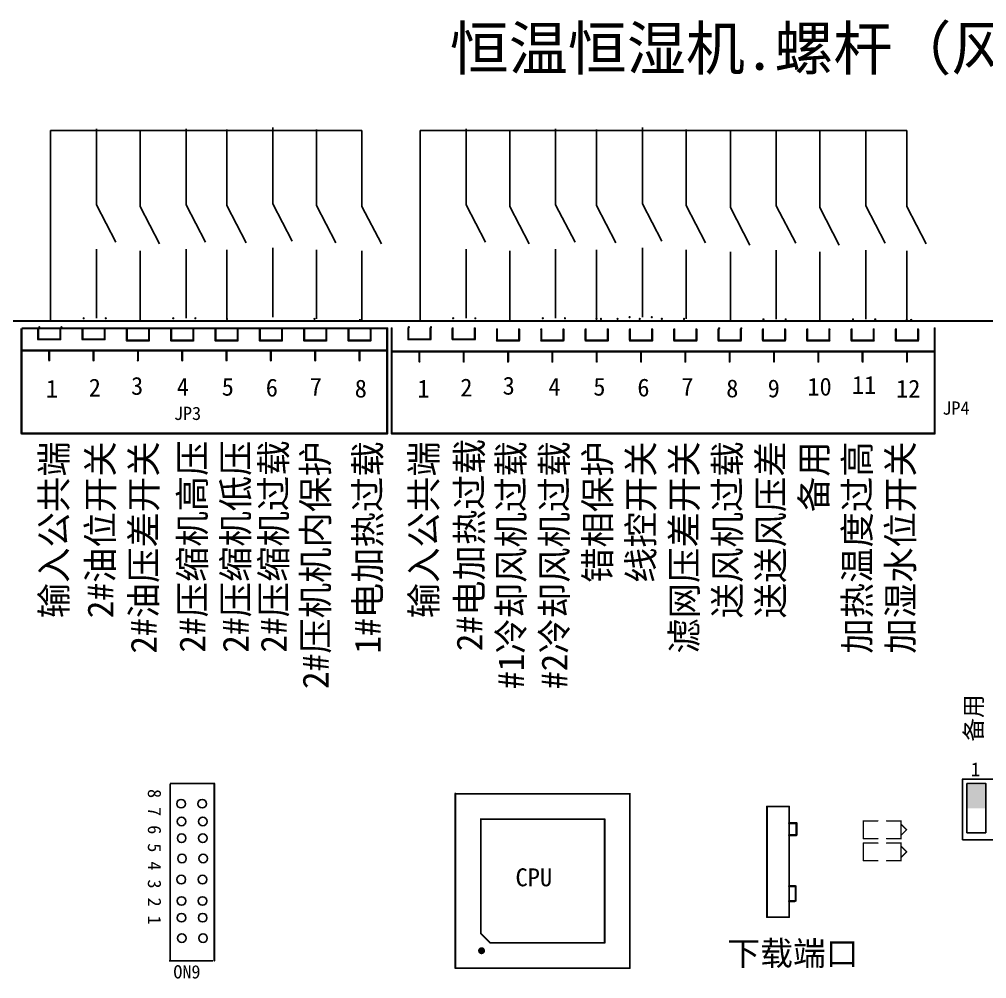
# Model space of a CAD drawing. Header units: millimetres. Extents: x -277 to 107, y 1682 to 1883.
# Drawn here: x -165.6 to -53.8, y 1771.7 to 1882.6 of the extents above; entities that cross this region are included whole.
import ezdxf
from ezdxf.enums import TextEntityAlignment as Align

# ---------------------------------------------------------------- set-up
doc = ezdxf.new("R2010")
doc.units = ezdxf.units.MM
doc.linetypes.add('ACAD_ISO07W100', pattern=[3, 0, -3])
for name, color, linetype in [('BOTTOMSOLDER', 250, 'Continuous'), ('KEEPOUTLAYER', 250, 'Continuous'), ('TOPOVERLAY', 250, 'Continuous')]:
    doc.layers.add(name, color=color, linetype=linetype)
doc.styles.get("Standard").update_dxf_attribs({"font": ''})
doc.styles.add('宋体', font='')
doc.styles.get('Standard').set_extended_font_data('SimSun')
doc.styles.get('宋体').set_extended_font_data('SimSun')

msp = doc.modelspace()

# ---------------------------------------------------------------- hatches: boundary and pattern name
msp.add_hatch(color=256).paths.add_polyline_path([(-56.11, 1794.1), (-53.91, 1794.1), (-53.91, 1791.41), (-56.11, 1791.41)])

# ---------------------------------------------------------------- linework, layer by layer
for p, q in [((-45.5, 1794.79), (-56.63, 1794.79)), ((-56.59, 1794.79), (-56.59, 1787.77)), ((-56.08, 1788.57), (-53.88, 1788.57)), ((-56.59, 1787.77), (-45.45, 1787.77))]:
    msp.add_line(p, q)
msp.add_lwpolyline([(-56.08, 1788.57), (-56.08, 1794.27), (-53.88, 1794.27), (-53.88, 1788.57)])
at = {"layer": 'BOTTOMSOLDER', "color": 0, "linetype": 'Continuous'}
for p, q in [((-136.28, 1870.1), (-136.28, 1861.3)), ((-93.57, 1870.1), (-93.57, 1861.3)), ((-161.97, 1869.77), (-161.97, 1847.74)), ((-161.97, 1869.77), (-125.98, 1869.77)), ((-156.66, 1869.97), (-156.66, 1861.18)), ((-151.62, 1869.77), (-151.62, 1860.98)), ((-146.31, 1869.97), (-146.31, 1861.18)), ((-141.59, 1869.9), (-141.59, 1861.1)), ((-131.23, 1869.9), (-131.23, 1861.1)), ((-125.98, 1869.77), (-125.98, 1860.98)), ((-119.27, 1869.77), (-119.27, 1847.74)), ((-119.27, 1869.77), (-63.02, 1869.77)), ((-113.96, 1869.97), (-113.96, 1861.18)), ((-108.91, 1869.77), (-108.91, 1860.98)), ((-103.6, 1869.97), (-103.6, 1861.18)), ((-98.88, 1869.9), (-98.88, 1861.1)), ((-88.53, 1869.9), (-88.53, 1861.1)), ((-83.41, 1869.64), (-83.41, 1860.85)), ((-78.1, 1869.84), (-78.1, 1861.05)), ((-73.06, 1869.64), (-73.06, 1860.85)), ((-67.75, 1869.84), (-67.75, 1861.05)), ((-63.02, 1869.77), (-63.02, 1860.98)), ((-156.66, 1861.18), (-154.42, 1856.86)), ((-156.66, 1861.18), (-156.66, 1861.18)), ((-146.31, 1861.18), (-146.31, 1861.18)), ((-146.31, 1861.18), (-144.07, 1856.86)), ((-136.28, 1861.3), (-136.28, 1861.3)), ((-136.28, 1861.3), (-134.04, 1856.98)), ((-113.96, 1861.18), (-111.72, 1856.86)), ((-113.96, 1861.18), (-113.96, 1861.18)), ((-103.6, 1861.18), (-103.6, 1861.18)), ((-103.6, 1861.18), (-101.36, 1856.86)), ((-93.57, 1861.3), (-93.57, 1861.3)), ((-93.57, 1861.3), (-91.33, 1856.98)), ((-151.62, 1860.98), (-149.38, 1856.66)), ((-141.59, 1861.1), (-139.35, 1856.79)), ((-131.23, 1861.1), (-128.99, 1856.79)), ((-125.98, 1860.98), (-123.74, 1856.66)), ((-108.91, 1860.98), (-106.67, 1856.66)), ((-98.88, 1861.1), (-96.64, 1856.79)), ((-88.53, 1861.1), (-86.29, 1856.79)), ((-83.41, 1860.85), (-81.17, 1856.53)), ((-78.1, 1861.05), (-75.86, 1856.73)), ((-78.1, 1861.05), (-78.1, 1861.05)), ((-73.06, 1860.85), (-70.82, 1856.53)), ((-67.75, 1861.05), (-67.75, 1861.05)), ((-67.75, 1861.05), (-65.51, 1856.73)), ((-63.02, 1860.98), (-60.78, 1856.66)), ((-154.42, 1856.86), (-154.42, 1856.86)), ((-144.07, 1856.86), (-144.07, 1856.86)), ((-134.04, 1856.98), (-134.04, 1856.98)), ((-111.72, 1856.86), (-111.72, 1856.86)), ((-101.36, 1856.86), (-101.36, 1856.86)), ((-91.33, 1856.98), (-91.33, 1856.98)), ((-75.86, 1856.73), (-75.86, 1856.73)), ((-65.51, 1856.73), (-65.51, 1856.73)), ((-156.66, 1856.06), (-156.66, 1848.06)), ((-151.62, 1855.86), (-151.62, 1847.87)), ((-146.31, 1856.06), (-146.31, 1848.06)), ((-141.59, 1855.99), (-141.59, 1847.99)), ((-136.28, 1856.19), (-136.28, 1848.19)), ((-131.23, 1855.99), (-131.23, 1847.99)), ((-125.98, 1855.86), (-125.98, 1847.87)), ((-113.96, 1856.06), (-113.96, 1848.06)), ((-108.91, 1855.86), (-108.91, 1847.87)), ((-103.6, 1856.06), (-103.6, 1848.06)), ((-98.88, 1855.99), (-98.88, 1847.99)), ((-93.57, 1856.19), (-93.57, 1848.19)), ((-88.53, 1855.99), (-88.53, 1847.99)), ((-83.41, 1855.73), (-83.41, 1847.74)), ((-78.1, 1855.93), (-78.1, 1847.94)), ((-73.06, 1855.73), (-73.06, 1847.74)), ((-67.75, 1855.93), (-67.75, 1847.94)), ((-63.02, 1855.86), (-63.02, 1847.87))]:
    msp.add_line(p, q, dxfattribs=at)
for centre in [(-146.89, 1791.94), (-146.89, 1791.94), (-144.44, 1791.94), (-144.44, 1791.94), (-146.83, 1789.89), (-144.38, 1789.89), (-146.82, 1787.95), (-146.82, 1787.95), (-144.38, 1787.95), (-144.38, 1787.95), (-146.78, 1785.61), (-144.34, 1785.61), (-146.86, 1783.16), (-146.86, 1783.16), (-144.42, 1783.16), (-144.42, 1783.16), (-146.84, 1780.69), (-144.4, 1780.69), (-146.84, 1778.76), (-146.84, 1778.76), (-144.39, 1778.76), (-144.39, 1778.76), (-146.8, 1776.4), (-144.35, 1776.4)]:
    msp.add_circle(centre, 0.498, dxfattribs=at)
at = {"layer": 'KEEPOUTLAYER', "color": 0, "const_width": 0.256}
msp.add_lwpolyline([(-211.9, 1847.74), (82.53, 1847.74)], dxfattribs=at)
at = {"layer": 'KEEPOUTLAYER', "color": 0, "const_width": 0.128}
msp.add_lwpolyline([(-126.41, 1847.74, 1), (-126.28, 1847.74, 1)], format="xyb", close=True, dxfattribs=at)
msp.add_lwpolyline([(-126.41, 1847.74, 1), (-126.28, 1847.74, 1)], format="xyb", close=True, dxfattribs=at)
at = {"layer": 'TOPOVERLAY', "color": 0}
for points, const_width in [([(-158.21, 1848.06, 1), (-158.08, 1848.06, 1)], 0.128), ([(-155.65, 1848.06, 1), (-155.52, 1848.06, 1)], 0.128), ([(-147.86, 1848.06, 1), (-147.73, 1848.06, 1)], 0.128), ([(-145.3, 1848.06, 1), (-145.17, 1848.06, 1)], 0.128), ([(-141.65, 1847.99, 1), (-141.52, 1847.99, 1)], 0.128), ([(-141.65, 1847.99, 1), (-141.52, 1847.99, 1)], 0.128), ([(-131.53, 1847.99, 1), (-131.41, 1847.99, 1)], 0.128), ([(-126.8, 1847.74, 1), (-126.67, 1847.74, 1)], 0.128), ([(-126.28, 1847.87, 1), (-126.16, 1847.87, 1)], 0.128), ([(-115.51, 1848.06, 1), (-115.38, 1848.06, 1)], 0.128), ([(-112.94, 1848.06, 1), (-112.82, 1848.06, 1)], 0.128), ([(-105.15, 1848.06, 1), (-105.02, 1848.06, 1)], 0.128), ([(-102.59, 1848.06, 1), (-102.46, 1848.06, 1)], 0.128), ([(-98.94, 1847.99, 1), (-98.82, 1847.99, 1)], 0.128), ([(-98.94, 1847.99, 1), (-98.82, 1847.99, 1)], 0.128), ([(-98.43, 1847.99, 1), (-98.3, 1847.99, 1)], 0.128), ([(-98.43, 1847.99, 1), (-98.3, 1847.99, 1)], 0.128), ([(-96.51, 1847.99, 1), (-96.38, 1847.99, 1)], 0.128), ([(-95.12, 1848.19, 1), (-94.99, 1848.19, 1)], 0.128), ([(-93.95, 1847.99, 1), (-93.82, 1847.99, 1)], 0.128), ([(-92.56, 1848.19, 1), (-92.43, 1848.19, 1)], 0.128), ([(-91.39, 1847.99, 1), (-91.26, 1847.99, 1)], 0.128), ([(-88.83, 1847.99, 1), (-88.7, 1847.99, 1)], 0.128), ([(-79.65, 1847.94, 1), (-79.52, 1847.94, 1)], 0.128), ([(-77.09, 1847.94, 1), (-76.96, 1847.94, 1)], 0.128), ([(-69.3, 1847.94, 1), (-69.17, 1847.94, 1)], 0.128), ([(-66.74, 1847.94, 1), (-66.61, 1847.94, 1)], 0.128), ([(-63.09, 1847.87, 1), (-62.96, 1847.87, 1)], 0.128), ([(-63.09, 1847.87, 1), (-62.96, 1847.87, 1)], 0.128), ([(-62.58, 1847.87, 1), (-62.45, 1847.87, 1)], 0.128), ([(-62.58, 1847.87, 1), (-62.45, 1847.87, 1)], 0.128), ([(-163.33, 1847.03, 1), (-163.21, 1847.03, 1)], 0.128), ([(-160.77, 1847.03, 1), (-160.65, 1847.03, 1)], 0.128), ([(-153.22, 1846.78, 1), (-153.09, 1846.78, 1)], 0.128), ([(-150.66, 1846.78, 1), (-150.53, 1846.78, 1)], 0.128), ([(-148.1, 1846.78, 1), (-147.97, 1846.78, 1)], 0.128), ([(-145.53, 1846.78, 1), (-145.41, 1846.78, 1)], 0.128), ([(-142.97, 1846.78, 1), (-142.85, 1846.78, 1)], 0.128), ([(-140.41, 1846.78, 1), (-140.28, 1846.78, 1)], 0.128), ([(-137.85, 1846.78, 1), (-137.72, 1846.78, 1)], 0.128), ([(-135.29, 1846.78, 1), (-135.16, 1846.78, 1)], 0.128), ([(-132.73, 1846.78, 1), (-132.6, 1846.78, 1)], 0.128), ([(-130.17, 1846.78, 1), (-130.04, 1846.78, 1)], 0.128), ([(-127.61, 1846.78, 1), (-127.48, 1846.78, 1)], 0.128), ([(-125.05, 1846.78, 1), (-124.92, 1846.78, 1)], 0.128), ([(-123.13, 1846.9, 1), (-123, 1846.9, 1)], 0.128), ([(-123.13, 1846.9, 1), (-123, 1846.9, 1)], 0.128), ([(-122.61, 1846.9, 1), (-122.48, 1846.9, 1)], 0.128), ([(-122.61, 1846.9, 1), (-122.48, 1846.9, 1)], 0.128), ([(-120.69, 1846.9, 1), (-120.56, 1846.9, 1)], 0.128), ([(-120.63, 1847.03, 1), (-120.5, 1847.03, 1)], 0.128), ([(-118.13, 1846.9, 1), (-118, 1846.9, 1)], 0.128), ([(-118.07, 1847.03, 1), (-117.94, 1847.03, 1)], 0.128), ([(-115.57, 1846.9, 1), (-115.44, 1846.9, 1)], 0.128), ([(-113.01, 1846.9, 1), (-112.88, 1846.9, 1)], 0.128), ([(-110.45, 1846.78, 1), (-110.32, 1846.78, 1)], 0.128), ([(-107.89, 1846.78, 1), (-107.76, 1846.78, 1)], 0.128), ([(-105.33, 1846.78, 1), (-105.2, 1846.78, 1)], 0.128), ([(-102.76, 1846.78, 1), (-102.64, 1846.78, 1)], 0.128), ([(-100.2, 1846.78, 1), (-100.08, 1846.78, 1)], 0.128), ([(-97.64, 1846.78, 1), (-97.51, 1846.78, 1)], 0.128), ([(-95.08, 1846.78, 1), (-94.95, 1846.78, 1)], 0.128), ([(-92.52, 1846.78, 1), (-92.39, 1846.78, 1)], 0.128), ([(-89.96, 1846.78, 1), (-89.83, 1846.78, 1)], 0.128), ([(-87.4, 1846.78, 1), (-87.27, 1846.78, 1)], 0.128), ([(-84.84, 1846.78, 1), (-84.71, 1846.78, 1)], 0.128), ([(-84.77, 1846.9, 1), (-84.64, 1846.9, 1)], 0.128), ([(-82.28, 1846.78, 1), (-82.15, 1846.78, 1)], 0.128), ([(-82.21, 1846.9, 1), (-82.08, 1846.9, 1)], 0.128), ([(-79.71, 1846.78, 1), (-79.59, 1846.78, 1)], 0.128), ([(-77.15, 1846.78, 1), (-77.03, 1846.78, 1)], 0.128), ([(-74.59, 1846.78, 1), (-74.46, 1846.78, 1)], 0.128), ([(-74.59, 1846.78, 1), (-74.46, 1846.78, 1)], 0.128), ([(-72.03, 1846.78, 1), (-71.9, 1846.78, 1)], 0.128), ([(-72.03, 1846.78, 1), (-71.9, 1846.78, 1)], 0.128), ([(-69.47, 1846.78, 1), (-69.34, 1846.78, 1)], 0.128), ([(-69.47, 1846.78, 1), (-69.34, 1846.78, 1)], 0.128), ([(-66.91, 1846.78, 1), (-66.78, 1846.78, 1)], 0.128), ([(-66.91, 1846.78, 1), (-66.78, 1846.78, 1)], 0.128), ([(-64.35, 1846.78, 1), (-64.22, 1846.78, 1)], 0.128), ([(-61.79, 1846.78, 1), (-61.66, 1846.78, 1)], 0.128), ([(-59.87, 1846.9, 1), (-59.74, 1846.9, 1)], 0.128), ([(-59.87, 1846.9, 1), (-59.74, 1846.9, 1)], 0.128), ([(-163.46, 1845.62, 1), (-163.33, 1845.62, 1)], 0.128), ([(-163.46, 1845.62, 1), (-163.33, 1845.62, 1)], 0.128), ([(-160.9, 1845.62, 1), (-160.77, 1845.62, 1)], 0.128), ([(-160.9, 1845.62, 1), (-160.77, 1845.62, 1)], 0.128), ([(-158.34, 1845.62, 1), (-158.21, 1845.62, 1)], 0.128), ([(-158.34, 1845.62, 1), (-158.21, 1845.62, 1)], 0.128), ([(-155.78, 1845.62, 1), (-155.65, 1845.62, 1)], 0.128), ([(-155.78, 1845.62, 1), (-155.65, 1845.62, 1)], 0.128), ([(-153.22, 1845.49, 1), (-153.09, 1845.49, 1)], 0.128), ([(-153.22, 1845.49, 1), (-153.09, 1845.49, 1)], 0.128), ([(-150.66, 1845.49, 1), (-150.53, 1845.49, 1)], 0.128), ([(-150.66, 1845.49, 1), (-150.53, 1845.49, 1)], 0.128), ([(-148.1, 1845.49, 1), (-147.97, 1845.49, 1)], 0.128), ([(-148.1, 1845.49, 1), (-147.97, 1845.49, 1)], 0.128), ([(-145.53, 1845.49, 1), (-145.41, 1845.49, 1)], 0.128), ([(-145.53, 1845.49, 1), (-145.41, 1845.49, 1)], 0.128), ([(-142.97, 1845.49, 1), (-142.85, 1845.49, 1)], 0.128), ([(-142.97, 1845.49, 1), (-142.85, 1845.49, 1)], 0.128), ([(-140.41, 1845.49, 1), (-140.28, 1845.49, 1)], 0.128), ([(-140.41, 1845.49, 1), (-140.28, 1845.49, 1)], 0.128), ([(-137.85, 1845.49, 1), (-137.72, 1845.49, 1)], 0.128), ([(-137.85, 1845.49, 1), (-137.72, 1845.49, 1)], 0.128), ([(-135.29, 1845.49, 1), (-135.16, 1845.49, 1)], 0.128), ([(-135.29, 1845.49, 1), (-135.16, 1845.49, 1)], 0.128), ([(-132.73, 1845.49, 1), (-132.6, 1845.49, 1)], 0.128), ([(-132.73, 1845.49, 1), (-132.6, 1845.49, 1)], 0.128), ([(-130.17, 1845.49, 1), (-130.04, 1845.49, 1)], 0.128), ([(-130.17, 1845.49, 1), (-130.04, 1845.49, 1)], 0.128), ([(-127.61, 1845.49, 1), (-127.48, 1845.49, 1)], 0.128), ([(-127.61, 1845.49, 1), (-127.48, 1845.49, 1)], 0.128), ([(-125.05, 1845.49, 1), (-124.92, 1845.49, 1)], 0.128), ([(-125.05, 1845.49, 1), (-124.92, 1845.49, 1)], 0.128), ([(-120.69, 1845.62, 1), (-120.56, 1845.62, 1)], 0.128), ([(-120.69, 1845.62, 1), (-120.56, 1845.62, 1)], 0.128), ([(-118.13, 1845.62, 1), (-118, 1845.62, 1)], 0.128), ([(-118.13, 1845.62, 1), (-118, 1845.62, 1)], 0.128), ([(-115.57, 1845.62, 1), (-115.44, 1845.62, 1)], 0.128), ([(-115.57, 1845.62, 1), (-115.44, 1845.62, 1)], 0.128), ([(-113.01, 1845.62, 1), (-112.88, 1845.62, 1)], 0.128), ([(-113.01, 1845.62, 1), (-112.88, 1845.62, 1)], 0.128), ([(-110.45, 1845.49, 1), (-110.32, 1845.49, 1)], 0.128), ([(-110.45, 1845.49, 1), (-110.32, 1845.49, 1)], 0.128), ([(-107.89, 1845.49, 1), (-107.76, 1845.49, 1)], 0.128), ([(-107.89, 1845.49, 1), (-107.76, 1845.49, 1)], 0.128), ([(-105.33, 1845.49, 1), (-105.2, 1845.49, 1)], 0.128), ([(-105.33, 1845.49, 1), (-105.2, 1845.49, 1)], 0.128), ([(-102.76, 1845.49, 1), (-102.64, 1845.49, 1)], 0.128), ([(-102.76, 1845.49, 1), (-102.64, 1845.49, 1)], 0.128), ([(-100.2, 1845.49, 1), (-100.08, 1845.49, 1)], 0.128), ([(-100.2, 1845.49, 1), (-100.08, 1845.49, 1)], 0.128), ([(-97.64, 1845.49, 1), (-97.51, 1845.49, 1)], 0.128), ([(-97.64, 1845.49, 1), (-97.51, 1845.49, 1)], 0.128), ([(-95.08, 1845.49, 1), (-94.95, 1845.49, 1)], 0.128), ([(-95.08, 1845.49, 1), (-94.95, 1845.49, 1)], 0.128), ([(-92.52, 1845.49, 1), (-92.39, 1845.49, 1)], 0.128), ([(-92.52, 1845.49, 1), (-92.39, 1845.49, 1)], 0.128), ([(-89.96, 1845.49, 1), (-89.83, 1845.49, 1)], 0.128), ([(-89.96, 1845.49, 1), (-89.83, 1845.49, 1)], 0.128), ([(-87.4, 1845.49, 1), (-87.27, 1845.49, 1)], 0.128), ([(-87.4, 1845.49, 1), (-87.27, 1845.49, 1)], 0.128), ([(-84.84, 1845.49, 1), (-84.71, 1845.49, 1)], 0.128), ([(-84.84, 1845.49, 1), (-84.71, 1845.49, 1)], 0.128), ([(-82.28, 1845.49, 1), (-82.15, 1845.49, 1)], 0.128), ([(-82.28, 1845.49, 1), (-82.15, 1845.49, 1)], 0.128), ([(-79.71, 1845.49, 1), (-79.59, 1845.49, 1)], 0.128), ([(-79.71, 1845.49, 1), (-79.59, 1845.49, 1)], 0.128), ([(-77.15, 1845.49, 1), (-77.03, 1845.49, 1)], 0.128), ([(-77.15, 1845.49, 1), (-77.03, 1845.49, 1)], 0.128), ([(-74.59, 1845.49, 1), (-74.46, 1845.49, 1)], 0.128), ([(-74.59, 1845.49, 1), (-74.46, 1845.49, 1)], 0.128), ([(-74.59, 1845.49, 1), (-74.46, 1845.49, 1)], 0.128), ([(-74.59, 1845.49, 1), (-74.46, 1845.49, 1)], 0.128), ([(-72.03, 1845.49, 1), (-71.9, 1845.49, 1)], 0.128), ([(-72.03, 1845.49, 1), (-71.9, 1845.49, 1)], 0.128), ([(-72.03, 1845.49, 1), (-71.9, 1845.49, 1)], 0.128), ([(-72.03, 1845.49, 1), (-71.9, 1845.49, 1)], 0.128), ([(-69.47, 1845.49, 1), (-69.34, 1845.49, 1)], 0.128), ([(-69.47, 1845.49, 1), (-69.34, 1845.49, 1)], 0.128), ([(-69.47, 1845.49, 1), (-69.34, 1845.49, 1)], 0.128), ([(-69.47, 1845.49, 1), (-69.34, 1845.49, 1)], 0.128), ([(-66.91, 1845.49, 1), (-66.78, 1845.49, 1)], 0.128), ([(-66.91, 1845.49, 1), (-66.78, 1845.49, 1)], 0.128), ([(-66.91, 1845.49, 1), (-66.78, 1845.49, 1)], 0.128), ([(-66.91, 1845.49, 1), (-66.78, 1845.49, 1)], 0.128), ([(-64.35, 1845.49, 1), (-64.22, 1845.49, 1)], 0.128), ([(-64.35, 1845.49, 1), (-64.22, 1845.49, 1)], 0.128), ([(-61.79, 1845.49, 1), (-61.66, 1845.49, 1)], 0.128), ([(-61.79, 1845.49, 1), (-61.66, 1845.49, 1)], 0.128), ([(-165.38, 1844.34, 1), (-165.26, 1844.34, 1)], 0.128), ([(-162.18, 1844.34, 1), (-162.05, 1844.34, 1)], 0.128), ([(-157.06, 1844.34, 1), (-156.93, 1844.34, 1)], 0.128), ([(-151.94, 1844.34, 1), (-151.81, 1844.34, 1)], 0.128), ([(-146.82, 1844.34, 1), (-146.69, 1844.34, 1)], 0.128), ([(-144.89, 1844.34, 1), (-144.77, 1844.34, 1)], 0.128), ([(-143.61, 1844.34, 1), (-143.49, 1844.34, 1)], 0.128), ([(-141.69, 1844.34, 1), (-141.57, 1844.34, 1)], 0.128), ([(-136.57, 1844.34, 1), (-136.44, 1844.34, 1)], 0.128), ([(-131.45, 1844.34, 1), (-131.32, 1844.34, 1)], 0.128), ([(-126.33, 1844.34, 1), (-126.2, 1844.34, 1)], 0.128), ([(-123.13, 1844.34, 1), (-123, 1844.34, 1)], 0.128), ([(-162.18, 1843.19, 1), (-162.05, 1843.19, 1)], 0.128), ([(-157.06, 1843.19, 1), (-156.93, 1843.19, 1)], 0.128), ([(-151.94, 1843.19, 1), (-151.81, 1843.19, 1)], 0.128), ([(-146.82, 1843.19, 1), (-146.69, 1843.19, 1)], 0.128), ([(-141.69, 1843.19, 1), (-141.57, 1843.19, 1)], 0.128), ([(-136.57, 1843.19, 1), (-136.44, 1843.19, 1)], 0.128), ([(-131.45, 1843.19, 1), (-131.32, 1843.19, 1)], 0.128), ([(-126.33, 1843.19, 1), (-126.2, 1843.19, 1)], 0.128), ([(-122.61, 1844.21, 1), (-122.48, 1844.21, 1)], 0.128), ([(-119.41, 1844.21, 1), (-119.28, 1844.21, 1)], 0.128), ([(-114.29, 1844.21, 1), (-114.16, 1844.21, 1)], 0.128), ([(-109.17, 1844.21, 1), (-109.04, 1844.21, 1)], 0.128), ([(-104.05, 1844.21, 1), (-103.92, 1844.21, 1)], 0.128), ([(-102.12, 1844.21, 1), (-102, 1844.21, 1)], 0.128), ([(-100.84, 1844.21, 1), (-100.72, 1844.21, 1)], 0.128), ([(-98.92, 1844.21, 1), (-98.79, 1844.21, 1)], 0.128), ([(-93.8, 1844.21, 1), (-93.67, 1844.21, 1)], 0.128), ([(-88.68, 1844.21, 1), (-88.55, 1844.21, 1)], 0.128), ([(-83.56, 1844.21, 1), (-83.43, 1844.21, 1)], 0.128), ([(-78.43, 1844.21, 1), (-78.31, 1844.21, 1)], 0.128), ([(-73.31, 1844.21, 1), (-73.18, 1844.21, 1)], 0.128), ([(-73.31, 1844.21, 1), (-73.18, 1844.21, 1)], 0.128), ([(-68.19, 1844.21, 1), (-68.06, 1844.21, 1)], 0.128), ([(-68.19, 1844.21, 1), (-68.06, 1844.21, 1)], 0.128), ([(-63.07, 1844.21, 1), (-62.94, 1844.21, 1)], 0.128), ([(-59.87, 1844.21, 1), (-59.74, 1844.21, 1)], 0.128), ([(-119.41, 1843.06, 1), (-119.28, 1843.06, 1)], 0.128), ([(-114.29, 1843.06, 1), (-114.16, 1843.06, 1)], 0.128), ([(-109.17, 1843.06, 1), (-109.04, 1843.06, 1)], 0.128), ([(-104.05, 1843.06, 1), (-103.92, 1843.06, 1)], 0.128), ([(-98.92, 1843.06, 1), (-98.79, 1843.06, 1)], 0.128), ([(-93.8, 1843.06, 1), (-93.67, 1843.06, 1)], 0.128), ([(-88.68, 1843.06, 1), (-88.55, 1843.06, 1)], 0.128), ([(-83.56, 1843.06, 1), (-83.43, 1843.06, 1)], 0.128), ([(-78.43, 1843.06, 1), (-78.31, 1843.06, 1)], 0.128), ([(-73.31, 1843.06, 1), (-73.18, 1843.06, 1)], 0.128), ([(-73.31, 1843.06, 1), (-73.18, 1843.06, 1)], 0.128), ([(-68.19, 1843.06, 1), (-68.06, 1843.06, 1)], 0.128), ([(-68.19, 1843.06, 1), (-68.06, 1843.06, 1)], 0.128), ([(-63.07, 1843.06, 1), (-62.94, 1843.06, 1)], 0.128), ([(-165.38, 1834.74, 1), (-165.26, 1834.74, 1)], 0.128), ([(-165.38, 1834.74, 1), (-165.26, 1834.74, 1)], 0.128), ([(-123.13, 1834.74, 1), (-123, 1834.74, 1)], 0.128), ([(-123.13, 1834.74, 1), (-123, 1834.74, 1)], 0.128), ([(-122.61, 1834.74, 1), (-122.48, 1834.74, 1)], 0.128), ([(-122.61, 1834.74, 1), (-122.48, 1834.74, 1)], 0.128), ([(-59.87, 1834.74, 1), (-59.74, 1834.74, 1)], 0.128), ([(-59.87, 1834.74, 1), (-59.74, 1834.74, 1)], 0.128), ([(-143.09, 1794.27, 1), (-142.99, 1794.27, 1)], 0.101), ([(-143.09, 1794.27, 1), (-142.99, 1794.27, 1)], 0.101), ([(-115.24, 1793.12, 1), (-115.13, 1793.12, 1)], 0.101), ([(-115.24, 1793.09, 1), (-115.13, 1793.09, 1)], 0.101), ([(-95.07, 1793.09, 1), (-94.97, 1793.09, 1)], 0.101), ([(-95.07, 1793.09, 1), (-94.97, 1793.09, 1)], 0.101), ([(-79.23, 1791.62, 1), (-79.13, 1791.62, 1)], 0.101), ([(-79.23, 1791.62, 1), (-79.13, 1791.62, 1)], 0.101), ([(-76.67, 1791.62, 1), (-76.57, 1791.62, 1)], 0.101), ([(-76.67, 1791.62, 1), (-76.57, 1791.62, 1)], 0.101), ([(-112.31, 1790.16, 1), (-112.21, 1790.16, 1)], 0.101), ([(-112.31, 1790.16, 1), (-112.21, 1790.16, 1)], 0.101), ([(-97.99, 1790.16, 1), (-97.89, 1790.16, 1)], 0.101), ([(-97.99, 1790.16, 1), (-97.89, 1790.16, 1)], 0.101), ([(-76.68, 1789.69, 1), (-76.55, 1789.69, 1)], 0.128), ([(-75.84, 1789.69, 1), (-75.71, 1789.69, 1)], 0.128), ([(-75.84, 1789.69, 1), (-75.71, 1789.69, 1)], 0.128), ([(-68.08, 1789.95, 1), (-68, 1789.95, 1)], 0.0768), ([(-68.08, 1789.95, 1), (-68, 1789.95, 1)], 0.0768), ([(-66.41, 1789.95, 1), (-66.33, 1789.95, 1)], 0.0768), ([(-65.39, 1789.95, 1), (-65.31, 1789.95, 1)], 0.0768), ([(-63.72, 1789.95, 1), (-63.64, 1789.95, 1)], 0.0768), ([(-63.72, 1789.95, 1), (-63.64, 1789.95, 1)], 0.0768), ([(-63.72, 1789.57, 1), (-63.64, 1789.57, 1)], 0.0768), ([(-63.08, 1788.93, 1), (-63, 1788.93, 1)], 0.0768), ([(-63.08, 1788.93, 1), (-63, 1788.93, 1)], 0.0768), ([(-76.68, 1788.29, 1), (-76.55, 1788.29, 1)], 0.128), ([(-76.48, 1788.29, 1), (-76.35, 1788.29, 1)], 0.128), ([(-76.48, 1788.29, 1), (-76.35, 1788.29, 1)], 0.128), ([(-76.09, 1788.29, 1), (-75.96, 1788.29, 1)], 0.128), ([(-76.09, 1788.29, 1), (-75.96, 1788.29, 1)], 0.128), ([(-75.89, 1788.29, 1), (-75.76, 1788.29, 1)], 0.128), ([(-75.89, 1788.29, 1), (-75.76, 1788.29, 1)], 0.128), ([(-75.84, 1788.34, 1), (-75.71, 1788.34, 1)], 0.128), ([(-75.84, 1788.34, 1), (-75.71, 1788.34, 1)], 0.128), ([(-68.08, 1787.9, 1), (-68, 1787.9, 1)], 0.0768), ([(-68.08, 1787.9, 1), (-68, 1787.9, 1)], 0.0768), ([(-68.08, 1787.39, 1), (-68, 1787.39, 1)], 0.0768), ([(-68.08, 1787.39, 1), (-68, 1787.39, 1)], 0.0768), ([(-66.41, 1787.9, 1), (-66.33, 1787.9, 1)], 0.0768), ([(-66.41, 1787.39, 1), (-66.33, 1787.39, 1)], 0.0768), ([(-65.39, 1787.9, 1), (-65.31, 1787.9, 1)], 0.0768), ([(-65.39, 1787.39, 1), (-65.31, 1787.39, 1)], 0.0768), ([(-63.72, 1788.29, 1), (-63.64, 1788.29, 1)], 0.0768), ([(-63.72, 1787.9, 1), (-63.64, 1787.9, 1)], 0.0768), ([(-63.72, 1787.9, 1), (-63.64, 1787.9, 1)], 0.0768), ([(-63.72, 1787.39, 1), (-63.64, 1787.39, 1)], 0.0768), ([(-63.72, 1787.39, 1), (-63.64, 1787.39, 1)], 0.0768), ([(-63.72, 1787.01, 1), (-63.64, 1787.01, 1)], 0.0768), ([(-63.08, 1786.37, 1), (-63, 1786.37, 1)], 0.0768), ([(-63.08, 1786.37, 1), (-63, 1786.37, 1)], 0.0768), ([(-68.08, 1785.34, 1), (-68, 1785.34, 1)], 0.0768), ([(-68.08, 1785.34, 1), (-68, 1785.34, 1)], 0.0768), ([(-66.41, 1785.34, 1), (-66.33, 1785.34, 1)], 0.0768), ([(-65.39, 1785.34, 1), (-65.31, 1785.34, 1)], 0.0768), ([(-63.72, 1785.72, 1), (-63.64, 1785.72, 1)], 0.0768), ([(-63.72, 1785.34, 1), (-63.64, 1785.34, 1)], 0.0768), ([(-63.72, 1785.34, 1), (-63.64, 1785.34, 1)], 0.0768), ([(-76.68, 1782.4, 1), (-76.55, 1782.4, 1)], 0.128), ([(-75.96, 1782.4, 1), (-75.84, 1782.4, 1)], 0.128), ([(-75.96, 1782.4, 1), (-75.84, 1782.4, 1)], 0.128), ([(-75.94, 1782.37, 1), (-75.81, 1782.37, 1)], 0.128), ([(-75.94, 1782.37, 1), (-75.81, 1782.37, 1)], 0.128), ([(-76.68, 1780.68, 1), (-76.55, 1780.68, 1)], 0.128), ([(-76.04, 1780.68, 1), (-75.91, 1780.68, 1)], 0.128), ([(-76.04, 1780.68, 1), (-75.91, 1780.68, 1)], 0.128), ([(-75.94, 1780.73, 1), (-75.81, 1780.73, 1)], 0.128), ([(-75.94, 1780.73, 1), (-75.81, 1780.73, 1)], 0.128), ([(-79.23, 1778.81, 1), (-79.13, 1778.81, 1)], 0.101), ([(-79.23, 1778.81, 1), (-79.13, 1778.81, 1)], 0.101), ([(-76.67, 1778.81, 1), (-76.57, 1778.81, 1)], 0.101), ([(-76.67, 1778.81, 1), (-76.57, 1778.81, 1)], 0.101), ([(-112.31, 1776.95, 1), (-112.21, 1776.95, 1)], 0.101), ([(-112.31, 1776.95, 1), (-112.21, 1776.95, 1)], 0.101), ([(-111.96, 1774.94, 1), (-112.36, 1774.94, 1)], 0.403), ([(-112.46, 1774.94, 1), (-112.26, 1774.94, 1)], 0.202), ([(-112.06, 1774.94, 1), (-111.86, 1774.94, 1)], 0.202), ([(-111.2, 1775.84, 1), (-111.1, 1775.84, 1)], 0.101), ([(-111.2, 1775.84, 1), (-111.1, 1775.84, 1)], 0.101), ([(-97.99, 1775.84, 1), (-97.89, 1775.84, 1)], 0.101), ([(-97.99, 1775.84, 1), (-97.89, 1775.84, 1)], 0.101), ([(-148.21, 1773.78, 1), (-148.11, 1773.78, 1)], 0.101), ([(-148.21, 1773.78, 1), (-148.11, 1773.78, 1)], 0.101), ([(-143.09, 1773.78, 1), (-142.99, 1773.78, 1)], 0.101), ([(-143.09, 1773.78, 1), (-142.99, 1773.78, 1)], 0.101), ([(-115.24, 1772.92, 1), (-115.13, 1772.92, 1)], 0.101), ([(-115.24, 1772.92, 1), (-115.13, 1772.92, 1)], 0.101), ([(-95.07, 1772.92, 1), (-94.97, 1772.92, 1)], 0.101), ([(-95.07, 1772.92, 1), (-94.97, 1772.92, 1)], 0.101)]:
    msp.add_lwpolyline(points, format="xyb", close=True, dxfattribs=dict(at, const_width=const_width))
for points, const_width in [([(-165.32, 1846.9), (-123.06, 1846.9)], 0.256), ([(-165.32, 1834.74), (-165.32, 1846.9)], 0.256), ([(-163.4, 1845.62), (-163.4, 1846.9)], 0.256), ([(-160.84, 1845.62), (-160.84, 1846.9)], 0.256), ([(-158.28, 1845.62), (-158.28, 1846.9)], 0.256), ([(-155.72, 1845.62), (-155.72, 1846.9)], 0.256), ([(-153.15, 1845.49), (-153.15, 1846.78)], 0.256), ([(-150.59, 1845.49), (-150.59, 1846.78)], 0.256), ([(-148.03, 1845.49), (-148.03, 1846.78)], 0.256), ([(-145.47, 1845.49), (-145.47, 1846.78)], 0.256), ([(-142.91, 1845.49), (-142.91, 1846.78)], 0.256), ([(-140.35, 1845.49), (-140.35, 1846.78)], 0.256), ([(-137.79, 1845.49), (-137.79, 1846.78)], 0.256), ([(-135.23, 1845.49), (-135.23, 1846.78)], 0.256), ([(-132.67, 1845.49), (-132.67, 1846.78)], 0.256), ([(-130.1, 1845.49), (-130.1, 1846.78)], 0.256), ([(-127.54, 1845.49), (-127.54, 1846.78)], 0.256), ([(-124.98, 1845.49), (-124.98, 1846.78)], 0.256), ([(-123.06, 1834.74), (-123.06, 1846.9)], 0.256), ([(-122.55, 1834.74), (-122.55, 1846.9)], 0.256), ([(-120.63, 1845.62), (-120.63, 1846.9)], 0.256), ([(-118.07, 1845.62), (-118.07, 1846.9)], 0.256), ([(-115.51, 1845.62), (-115.51, 1846.9)], 0.256), ([(-112.94, 1845.62), (-112.94, 1846.9)], 0.256), ([(-110.38, 1845.49), (-110.38, 1846.78)], 0.256), ([(-107.82, 1845.49), (-107.82, 1846.78)], 0.256), ([(-105.26, 1845.49), (-105.26, 1846.78)], 0.256), ([(-102.7, 1845.49), (-102.7, 1846.78)], 0.256), ([(-100.14, 1845.49), (-100.14, 1846.78)], 0.256), ([(-97.58, 1845.49), (-97.58, 1846.78)], 0.256), ([(-95.02, 1845.49), (-95.02, 1846.78)], 0.256), ([(-92.46, 1845.49), (-92.46, 1846.78)], 0.256), ([(-89.9, 1845.49), (-89.9, 1846.78)], 0.256), ([(-87.33, 1845.49), (-87.33, 1846.78)], 0.256), ([(-84.77, 1845.49), (-84.77, 1846.78)], 0.256), ([(-82.21, 1845.49), (-82.21, 1846.78)], 0.256), ([(-79.65, 1845.49), (-79.65, 1846.78)], 0.256), ([(-77.09, 1845.49), (-77.09, 1846.78)], 0.256), ([(-74.53, 1845.49), (-74.53, 1846.78)], 0.256), ([(-74.53, 1845.49), (-74.53, 1846.78)], 0.256), ([(-71.97, 1845.49), (-71.97, 1846.78)], 0.256), ([(-71.97, 1845.49), (-71.97, 1846.78)], 0.256), ([(-69.41, 1845.49), (-69.41, 1846.78)], 0.256), ([(-69.41, 1845.49), (-69.41, 1846.78)], 0.256), ([(-66.85, 1845.49), (-66.85, 1846.78)], 0.256), ([(-66.85, 1845.49), (-66.85, 1846.78)], 0.256), ([(-64.28, 1845.49), (-64.28, 1846.78)], 0.256), ([(-61.72, 1845.49), (-61.72, 1846.78)], 0.256), ([(-59.8, 1834.74), (-59.8, 1846.9)], 0.256), ([(-163.4, 1845.62), (-160.84, 1845.62)], 0.256), ([(-158.28, 1845.62), (-155.72, 1845.62)], 0.256), ([(-153.15, 1845.49), (-150.59, 1845.49)], 0.256), ([(-148.03, 1845.49), (-145.47, 1845.49)], 0.256), ([(-142.91, 1845.49), (-140.35, 1845.49)], 0.256), ([(-137.79, 1845.49), (-135.23, 1845.49)], 0.256), ([(-132.67, 1845.49), (-130.1, 1845.49)], 0.256), ([(-127.54, 1845.49), (-124.98, 1845.49)], 0.256), ([(-120.63, 1845.62), (-118.07, 1845.62)], 0.256), ([(-115.51, 1845.62), (-112.94, 1845.62)], 0.256), ([(-110.38, 1845.49), (-107.82, 1845.49)], 0.256), ([(-105.26, 1845.49), (-102.7, 1845.49)], 0.256), ([(-100.14, 1845.49), (-97.58, 1845.49)], 0.256), ([(-95.02, 1845.49), (-92.46, 1845.49)], 0.256), ([(-89.9, 1845.49), (-87.33, 1845.49)], 0.256), ([(-84.77, 1845.49), (-82.21, 1845.49)], 0.256), ([(-79.65, 1845.49), (-77.09, 1845.49)], 0.256), ([(-74.53, 1845.49), (-71.97, 1845.49)], 0.256), ([(-74.53, 1845.49), (-71.97, 1845.49)], 0.256), ([(-69.41, 1845.49), (-66.85, 1845.49)], 0.256), ([(-69.41, 1845.49), (-66.85, 1845.49)], 0.256), ([(-64.28, 1845.49), (-61.72, 1845.49)], 0.256), ([(-165.32, 1844.34), (-143.55, 1844.34)], 0.256), ([(-162.12, 1843.19), (-162.12, 1844.34)], 0.256), ([(-157, 1843.19), (-157, 1844.34)], 0.256), ([(-151.87, 1843.19), (-151.87, 1844.34)], 0.256), ([(-146.75, 1843.19), (-146.75, 1844.34)], 0.256), ([(-144.83, 1844.34), (-123.06, 1844.34)], 0.256), ([(-141.63, 1843.19), (-141.63, 1844.34)], 0.256), ([(-136.51, 1843.19), (-136.51, 1844.34)], 0.256), ([(-131.38, 1843.19), (-131.38, 1844.34)], 0.256), ([(-126.26, 1843.19), (-126.26, 1844.34)], 0.256), ([(-122.55, 1844.21), (-100.78, 1844.21)], 0.256), ([(-119.35, 1843.06), (-119.35, 1844.21)], 0.256), ([(-114.23, 1843.06), (-114.23, 1844.21)], 0.256), ([(-109.1, 1843.06), (-109.1, 1844.21)], 0.256), ([(-103.98, 1843.06), (-103.98, 1844.21)], 0.256), ([(-102.06, 1844.21), (-59.8, 1844.21)], 0.256), ([(-98.86, 1843.06), (-98.86, 1844.21)], 0.256), ([(-93.74, 1843.06), (-93.74, 1844.21)], 0.256), ([(-88.61, 1843.06), (-88.61, 1844.21)], 0.256), ([(-83.49, 1843.06), (-83.49, 1844.21)], 0.256), ([(-78.37, 1843.06), (-78.37, 1844.21)], 0.256), ([(-73.25, 1843.06), (-73.25, 1844.21)], 0.256), ([(-73.25, 1843.06), (-73.25, 1844.21)], 0.256), ([(-68.13, 1843.06), (-68.13, 1844.21)], 0.256), ([(-68.13, 1843.06), (-68.13, 1844.21)], 0.256), ([(-63, 1843.06), (-63, 1844.21)], 0.256), ([(-165.32, 1834.74), (-123.06, 1834.74)], 0.256), ([(-122.55, 1834.74), (-59.8, 1834.74)], 0.256), ([(-148.16, 1773.78), (-148.16, 1794.27)], 0.202), ([(-148.16, 1794.27), (-143.04, 1794.27)], 0.202), ([(-143.04, 1773.78), (-143.04, 1794.27)], 0.202), ([(-115.19, 1772.92), (-115.19, 1793.12)], 0.202), ([(-115.19, 1793.09), (-95.02, 1793.09)], 0.202), ([(-95.02, 1772.92), (-95.02, 1793.09)], 0.202), ([(-79.18, 1778.81), (-79.18, 1791.62)], 0.202), ([(-79.18, 1791.62), (-76.62, 1791.62)], 0.202), ([(-76.62, 1778.81), (-76.62, 1791.62)], 0.202), ([(-112.26, 1776.95), (-112.26, 1790.16)], 0.202), ([(-112.26, 1790.16), (-97.94, 1790.16)], 0.202), ([(-97.94, 1775.84), (-97.94, 1790.16)], 0.202), ([(-76.62, 1789.69), (-75.77, 1789.69)], 0.256), ([(-75.77, 1788.34), (-75.77, 1789.69)], 0.256), ([(-68.04, 1789.95), (-66.37, 1789.95)], 0.154), ([(-68.04, 1787.9), (-68.04, 1789.95)], 0.154), ([(-65.35, 1789.95), (-63.68, 1789.95)], 0.154), ([(-63.68, 1787.9), (-63.68, 1789.95)], 0.154), ([(-63.68, 1789.57), (-63.04, 1788.93)], 0.154), ([(-63.68, 1788.29), (-63.04, 1788.93)], 0.154), ([(-76.62, 1788.29), (-76.42, 1788.29)], 0.256), ([(-76.42, 1788.29), (-76.02, 1788.29)], 0.256), ([(-76.02, 1788.29), (-75.82, 1788.29)], 0.256), ([(-75.82, 1788.29), (-75.77, 1788.34)], 0.256), ([(-68.04, 1787.9), (-66.37, 1787.9)], 0.154), ([(-68.04, 1787.39), (-66.37, 1787.39)], 0.154), ([(-68.04, 1785.34), (-68.04, 1787.39)], 0.154), ([(-65.35, 1787.9), (-63.68, 1787.9)], 0.154), ([(-65.35, 1787.39), (-63.68, 1787.39)], 0.154), ([(-63.68, 1785.34), (-63.68, 1787.39)], 0.154), ([(-63.68, 1787.01), (-63.04, 1786.37)], 0.154), ([(-63.68, 1785.72), (-63.04, 1786.37)], 0.154), ([(-68.04, 1785.34), (-66.37, 1785.34)], 0.154), ([(-65.35, 1785.34), (-63.68, 1785.34)], 0.154), ([(-76.62, 1782.4), (-75.9, 1782.4)], 0.256), ([(-75.9, 1782.4), (-75.87, 1782.37)], 0.256), ([(-75.87, 1780.73), (-75.87, 1782.37)], 0.256), ([(-76.62, 1780.68), (-75.98, 1780.68)], 0.256), ([(-75.98, 1780.68), (-75.87, 1780.73)], 0.256), ([(-79.18, 1778.81), (-76.62, 1778.81)], 0.202), ([(-112.26, 1776.95), (-111.15, 1775.84)], 0.202), ([(-111.15, 1775.84), (-97.94, 1775.84)], 0.202), ([(-148.3, 1773.76), (-143.18, 1773.76)], 0.202), ([(-115.19, 1772.92), (-95.02, 1772.92)], 0.202)]:
    msp.add_lwpolyline(points, dxfattribs=dict(at, const_width=const_width))

# ---------------------------------------------------------------- texts
msp.add_text('恒温恒湿机.螺杆（风冷机型）', height=5).set_placement((-115.83, 1876.78))
at = {"linetype": 'ACAD_ISO07W100'}
for s, p in [('输入公共端', (-163.08, 1833.83)), ('2#油位开关', (-157.71, 1833.83)), ('2#油压差开关', (-152.71, 1833.83)), ('2#压缩机高压', (-147.08, 1833.93)), ('2#压缩机低压', (-142.08, 1833.93)), ('2#压机机内保护', (-132.85, 1833.83)), ('1#电加热过载', (-126.82, 1833.83)), ('输入公共端', (-120.34, 1833.83)), ('2#电加热过载', (-115.06, 1834.11)), ('#1冷却风机过载', (-110.25, 1833.83)), ('#2冷却风机过载', (-105.25, 1833.83)), ('错相保护', (-100.25, 1833.83)), ('线控开关', (-95.25, 1833.83)), ('滤网压差开关', (-90.25, 1833.83)), ('送风机过载', (-85.25, 1833.83)), ('送送风压差', (-80.25, 1833.83)), ('备用', (-75.25, 1833.83)), ('加热温度过高', (-70.25, 1833.83)), ('加湿水位开关', (-65.25, 1833.83))]:
    msp.add_text(s, height=3, rotation=90, dxfattribs=at).set_placement(p, align=Align.TOP_RIGHT)
at = {"color": 7, "linetype": 'ACAD_ISO07W100'}
msp.add_text('2#压缩机过载', height=3, rotation=90, dxfattribs=at).set_placement((-137.69, 1833.94), align=Align.TOP_RIGHT)
at = {"linetype": 'ACAD_ISO07W100', "style": '宋体'}
msp.add_text('备用', height=1.997, rotation=90, dxfattribs=at).set_placement((-54.31, 1799.12))
at = {"linetype": 'ACAD_ISO07W100'}
msp.add_text('1', height=1.61, dxfattribs=at).set_placement((-54.52, 1796.72), align=Align.TOP_RIGHT)
at = {"layer": 'BOTTOMSOLDER', "color": 0, "linetype": 'Continuous', "insert": (-83.77, 1776.03), "char_height": 2.7807, "width": 15.7447, "attachment_point": 1}
msp.add_mtext('{\\fSimSun|b0|i0|c134|p54;下载端口}', dxfattribs=at)
at = {"layer": 'TOPOVERLAY', "color": 0}
for s, height, p in [('2', 2.07, (-157.56, 1839.01)), ('3', 2.07, (-152.67, 1839.21)), ('4', 2.07, (-147.38, 1839.11)), ('5', 2.07, (-142.19, 1839.11)), ('6', 2.07, (-137.1, 1839.01)), ('7', 2.07, (-132.01, 1839.11)), ('2', 2.07, (-114.62, 1839.02)), ('3', 2.07, (-109.73, 1839.23)), ('4', 2.07, (-104.44, 1839.12)), ('5', 2.07, (-99.25, 1839.12)), ('6', 2.07, (-94.16, 1839.02)), ('7', 2.07, (-89.08, 1839.12)), ('10', 2.074, (-74.52, 1839.12)), ('11', 2.074, (-69.37, 1839.32)), ('1 ', 2.074, (-162.51, 1838.88)), ('8', 2.07, (-126.82, 1838.9)), ('1 ', 2.074, (-119.57, 1838.89)), ('8', 2.07, (-83.89, 1838.92)), ('9', 2.07, (-79.1, 1838.92)), ('12', 2.074, (-64.27, 1838.88)), ('JP3', 1.537, (-147.71, 1836.3)), ('JP4', 1.537, (-58.91, 1836.91)), ('CPU', 2.074, (-108.24, 1782.39)), ('ON9', 1.537, (-147.78, 1771.73))]:
    msp.add_text(s, height=height, dxfattribs=at).set_placement(p)
msp.add_text('8 7 6 5 4 3 2 1', height=1.5367, rotation=270, dxfattribs=at).set_placement((-150.72, 1793.63))

doc.saveas('drawing.dxf')
